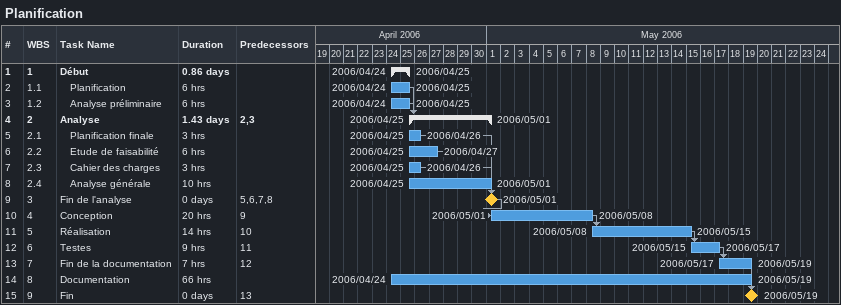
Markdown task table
Planification

| ID | WBS | Task | Duration | Start | Finish | Predecessors |
|---|---|---|---|---|---|---|
| 1 | 1 | **Début** | 0.86d | 2006-04-24 | 2006-04-25 |  |
| 2 | 1.1 | Planification | 6h | 2006-04-24 | 2006-04-25 |  |
| 3 | 1.2 | Analyse préliminaire | 6h | 2006-04-24 | 2006-04-25 |  |
| 4 | 2 | **Analyse** | 1.43d | 2006-04-25 | 2006-05-01 | 2, 3 |
| 5 | 2.1 | Planification finale | 3h | 2006-04-25 | 2006-04-26 |  |
| 6 | 2.2 | Etude de faisabilité | 6h | 2006-04-25 | 2006-04-27 |  |
| 7 | 2.3 | Cahier des charges | 3h | 2006-04-25 | 2006-04-26 |  |
| 8 | 2.4 | Analyse générale | 10h | 2006-04-25 | 2006-05-01 |  |
| 9 | 3 | Fin de l'analyse | 0d | 2006-05-01 | 2006-05-01 | 5, 6, 7, 8 |
| 10 | 4 | Conception | 20h | 2006-05-01 | 2006-05-08 | 9 |
| 11 | 5 | Réalisation | 14h | 2006-05-08 | 2006-05-15 | 10 |
| 12 | 6 | Testes | 9h | 2006-05-15 | 2006-05-17 | 11 |
| 13 | 7 | Fin de la documentation | 7h | 2006-05-17 | 2006-05-19 | 12 |
| 14 | 8 | Documentation | 66h | 2006-04-24 | 2006-05-19 |  |
| 15 | 9 | Fin | 0d | 2006-05-19 | 2006-05-19 | 13 |
